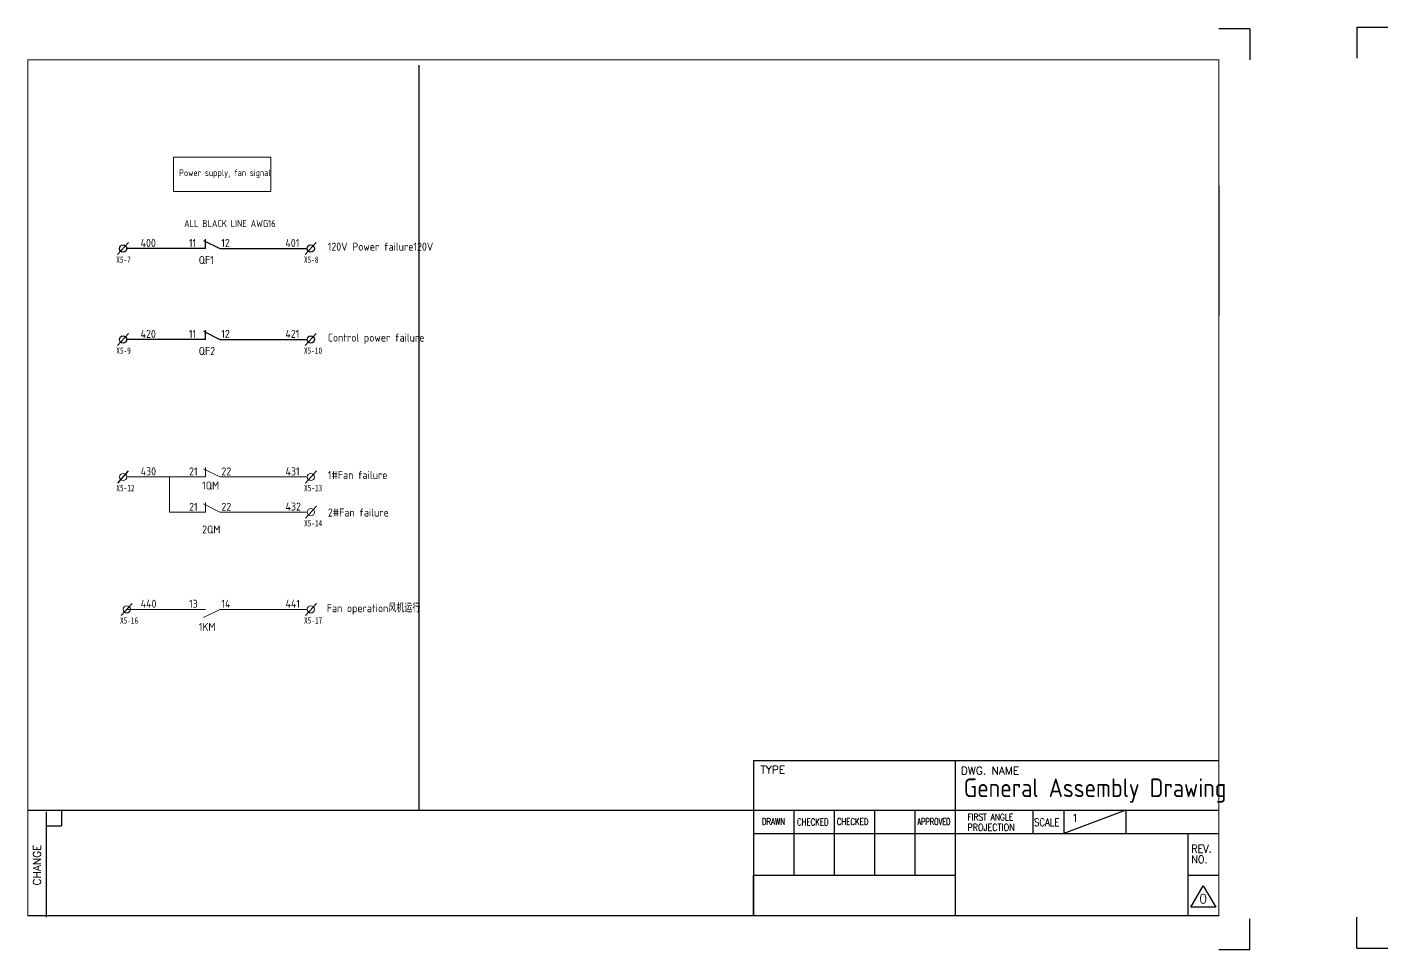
# Model space of a CAD drawing. Header units: millimetres. Extents: x 8981 to 59433, y 5244 to 14154.
# Drawn here: x 44284 to 49383, y 8292 to 11751 of the extents above; entities that cross this region are included whole.
import ezdxf

# ---------------------------------------------------------------- set-up
doc = ezdxf.new("R2010")
doc.units = ezdxf.units.MM
for name, color, linetype in [('1', 4, 'Continuous'), ('2', 3, 'Continuous'), ('6文字层', 3, 'Continuous'), ('标题', 7, 'Continuous')]:
    doc.layers.add(name, color=color, linetype=linetype)
doc.layers.add('paper', color=254, linetype='Continuous', plot=False)
doc.layers.add('标注、文本', color=3, linetype='Continuous', lineweight=25)
doc.layers.add('铁心', color=3, linetype='Continuous', lineweight=0)
doc.styles.add('ACISOTS', font='isocp.shx', dxfattribs={"height": 1, "bigfont": 'gbcbig.shx'})
doc.styles.add('ROMANS', font='romans.shx', dxfattribs={"bigfont": 'whgtxt.shx'})
doc.styles.get("Standard").update_dxf_attribs({"font": 'gbenor.shx', "bigfont": 'gbcbig.shx'})
doc.styles.add('仿宋', font='simfang.ttf', dxfattribs={"width": 0.7, "height": 2.5})
doc.styles.add('工程字', font='gbenor.shx', dxfattribs={"bigfont": 'gbcbig.shx'})

msp = doc.modelspace()

# ---------------------------------------------------------------- linework, layer by layer
at = {"color": 0, "linetype": 'ByBlock', "lineweight": 18}
for p, q in [((44832.257, 11263.875), (45196.793, 11263.875)), ((44832.257, 11135.097), (44832.257, 11263.875)), ((45196.793, 11263.875), (45196.793, 11135.097)), ((45196.793, 11135.097), (44832.257, 11135.097)), ((44952.512, 10064.774), (44952.512, 10100.479)), ((44952.512, 10064.774), (44657.326, 10064.774)), ((44816.927, 9932.819), (44816.927, 10064.774)), ((44944.81, 10095.673), (45006.531, 10064.774)), ((45006.531, 10064.774), (45333.743, 10064.774)), ((44944.81, 9963.718), (45006.531, 9932.819)), ((44952.512, 9932.819), (44952.512, 9968.524)), ((44816.927, 9932.819), (44952.512, 9932.819)), ((45006.531, 9932.819), (45333.743, 9932.819)), ((44952.512, 9568.434), (44657.326, 9568.434)), ((44944.81, 9537.535), (45006.531, 9568.434)), ((45006.531, 9568.434), (45333.743, 9568.434))]:
    msp.add_line(p, q, dxfattribs=at)
at = {"lineweight": -3, "ltscale": 30}
for p, q in [((44622.776, 10898.45), (44663.912, 10943.539)), ((45326.197, 10898.45), (45367.334, 10943.539)), ((44622.776, 10557.549), (44663.912, 10602.638)), ((45326.197, 10557.549), (45367.334, 10602.638)), ((44623.256, 10042.23), (44664.392, 10087.319)), ((45326.677, 10042.23), (45367.813, 10087.319)), ((45326.677, 9910.275), (45367.813, 9955.364)), ((44636.757, 9545.89), (44677.894, 9590.979)), ((45326.677, 9545.89), (45367.813, 9590.979))]:
    msp.add_line(p, q, dxfattribs=at)
at = {"color": 0}
for p, q in [((44952.033, 10920.994), (44656.846, 10920.994)), ((44944.33, 10951.893), (45006.051, 10920.994)), ((44952.033, 10920.994), (44952.033, 10956.699)), ((45006.051, 10920.994), (45333.263, 10920.994)), ((44944.33, 10610.993), (45006.051, 10580.093)), ((44952.033, 10580.093), (44952.033, 10615.798)), ((44952.033, 10580.093), (44656.846, 10580.093)), ((45006.051, 10580.093), (45333.263, 10580.093))]:
    msp.add_line(p, q, dxfattribs=at)
for centre in [(44643.344, 10920.994), (45346.765, 10920.994), (44643.344, 10580.093), (45346.765, 10580.093)]:
    msp.add_circle(centre, 13.502, dxfattribs=at)
at = {"color": 0, "linetype": 'ByBlock', "lineweight": 18}
for centre in [(44643.824, 10064.774), (45347.245, 10064.774), (45347.245, 9932.819), (44657.326, 9568.434), (45347.245, 9568.434)]:
    msp.add_circle(centre, 13.502, dxfattribs=at)
at = {"layer": '1', "color": 0, "const_width": 4.069}
msp.add_lwpolyline([(44286.187, 8420.14), (48750.233, 8420.14), (48750.233, 11628.673), (44286.187, 11628.673), (44286.187, 8420.14)], dxfattribs=at)
at = {"layer": '2', "color": 0}
for p, q in [((47006.465, 9001.396), (48750.233, 9001.396)), ((47006.465, 9001.396), (47006.465, 8420.14)), ((47762.098, 9001.396), (47762.098, 8420.14)), ((44286.187, 8815.394), (48750.233, 8815.394)), ((44354.672, 8809.581), (44354.672, 8414.327)), ((44412.798, 8815.394), (44412.798, 8757.268)), ((47157.592, 8815.394), (47157.592, 8571.642)), ((47308.719, 8815.394), (47308.719, 8571.642)), ((47459.845, 8815.394), (47459.845, 8571.642)), ((47610.972, 8815.394), (47610.972, 8571.642)), ((48052.726, 8815.394), (48052.726, 8728.205)), ((48401.48, 8815.394), (48168.977, 8728.205)), ((48168.977, 8815.394), (48168.977, 8728.205)), ((48401.48, 8815.394), (48401.48, 8728.205)), ((44354.672, 8757.268), (44412.798, 8757.268)), ((47006.465, 8728.205), (47762.098, 8728.205)), ((47762.098, 8728.205), (48750.233, 8728.205)), ((48633.982, 8728.205), (48633.982, 8420.14)), ((47006.465, 8571.642), (47762.098, 8571.642)), ((47006.465, 8420.515), (47006.465, 8571.642)), ((48633.982, 8571.642), (48750.233, 8571.642)), ((48645.607, 8452.124), (48692.108, 8532.665)), ((48692.108, 8532.665), (48738.608, 8452.124)), ((48738.608, 8452.124), (48645.607, 8452.124))]:
    msp.add_line(p, q, dxfattribs=at)
at = {"layer": '6文字层', "color": 0}
msp.add_lwpolyline([(48750.233, 11156.167), (48750.233, 10670.686)], dxfattribs=at)
at = {"layer": 'paper', "color": 0}
for p, q in [((48866.485, 11744.924), (48750.233, 11744.924)), ((48866.485, 11744.924), (48866.485, 11628.673)), ((49267.242, 11750.996), (49267.242, 11634.745)), ((49267.242, 11750.996), (49383.493, 11750.996)), ((49267.242, 8298.335), (49267.242, 8414.586)), ((48866.485, 8292.263), (48866.485, 8408.515)), ((48866.485, 8292.263), (48750.233, 8292.263)), ((49267.242, 8298.335), (49383.493, 8298.335))]:
    msp.add_line(p, q, dxfattribs=at)
at = {"layer": '标注、文本', "color": 0}
msp.add_line((45751.783, 11608.652), (45751.783, 8815.394), dxfattribs=at)
at = {"layer": '铁心', "color": 0}
msp.add_lwpolyline([(48750.233, 9353.144), (48750.233, 10173.129)], dxfattribs=at)

# ---------------------------------------------------------------- texts
at = {"color": 0, "style": 'ACISOTS'}
for s, p in [('400', (44709.092, 10927.155)), ('11', (44890.377, 10926.932)), ('12', (45011.447, 10926.932)), ('401', (45251.802, 10927.155)), ('120V Power failure120V', (45410.568, 10913.251)), ('QF1', (44926.967, 10862.984)), ('420', (44709.092, 10586.254)), ('11', (44890.377, 10586.031)), ('12', (45011.447, 10586.031)), ('421', (45251.802, 10586.254)), ('Control power failure', (45410.568, 10572.35)), ('QF2', (44926.967, 10522.084))]:
    msp.add_text(s, height=30, dxfattribs=at).set_placement(p)
at = {"color": 0, "linetype": 'ByBlock', "lineweight": 18, "style": 'ACISOTS'}
for s, p in [('430', (44709.572, 10070.935)), ('21', (44890.857, 10070.712)), ('22', (45011.926, 10070.712)), ('431', (45252.281, 10070.935)), ('1QM', (44939.783, 10017.73)), ('1#Fan failure', (45411.048, 10057.031)), ('21', (44890.857, 9937.939)), ('22', (45011.926, 9937.939)), ('432', (45252.281, 9938.98)), ('2#Fan failure', (45411.048, 9916.58)), ('2QM', (44939.783, 9852.986)), ('440', (44709.572, 9574.595)), ('13', (44890.857, 9574.372)), ('14', (45011.926, 9574.372)), ('441', (45252.281, 9574.595)), ('Fan operation风机运行', (45407.184, 9557.827)), ('1KM', (44927.447, 9487.795))]:
    msp.add_text(s, height=30, dxfattribs=at).set_placement(p)
at = {"color": 7, "insert": (44872.363, 11015.016), "char_height": 26.88, "width": 594.19806, "attachment_point": 4}
msp.add_mtext('ALL BLACK LINE AWG16', dxfattribs=at)
at = {"lineweight": -3, "ltscale": 30, "char_height": 23.75704, "attachment_point": 1, "style": '仿宋'}
for s, insert, width in [('{\\fSimHei|b0|i0|c134|p49;X5-7}', (44617.933, 10891.451), 53.72274), ('{\\fSimHei|b0|i0|c134|p49;X5-8}', (45321.355, 10891.451), 53.72274), ('{\\fSimHei|b0|i0|c134|p49;X5-9}', (44617.933, 10550.551), 53.72274), ('{\\fSimHei|b0|i0|c134|p49;X5-10}', (45321.355, 10550.551), 53.72274), ('{\\fSimHei|b0|i0|c134|p49;X5-12}', (44618.413, 10035.231), 53.72274), ('{\\fSimHei|b0|i0|c134|p49;X5-13}', (45321.834, 10035.231), 37.24797), ('{\\fSimHei|b0|i0|c134|p49;X5-14}', (45321.834, 9903.276), 53.72274), ('{\\fSimHei|b0|i0|c134|p49;X5-16}', (44631.915, 9538.892), 53.72274), ('{\\fSimHei|b0|i0|c134|p49;X5-17}', (45321.834, 9538.892), 53.72274)]:
    msp.add_mtext(s, dxfattribs=dict(at, insert=insert, width=width))
at = {"layer": '1', "color": 0}
msp.add_text('General Assembly Drawing', height=69.75072, dxfattribs=at).set_placement((47794.293, 8864.84))
at = {"layer": '2', "color": 0, "style": 'ROMANS'}
for s, height, p in [('TYPE', 29.0628, (47032.319, 8953.381)), ('DWG. NAME', 29.0628, (47783.855, 8949.421)), ('1', 29.063, (48199.178, 8771.657)), ('0', 34.875, (48676.493, 8466.075))]:
    msp.add_text(s, height=height, dxfattribs=at).set_placement(p)
for s, height, width, p in [('DRAWN', 25.5753, 0.75, (47037.518, 8760.155)), ('CHECKED', 25.5753, 0.75, (47169.472, 8758.534)), ('CHECKED', 25.5753, 0.75, (47318.536, 8760.155)), ('APPROVED', 25.5753, 0.7, (47620.786, 8760.155)), ('FIRST ANGLE', 25.57526, 0.8, (47807.983, 8776.809)), ('SCALE', 29.0628, 0.8, (48057.864, 8755.735)), ('PROJECTION', 25.5753, 0.86, (47807.983, 8738.48)), ('REV.', 29.0628, 0.9, (48647.2, 8656.273)), ('NO.', 29.0628, 0.9, (48647.2, 8616.64))]:
    msp.add_text(s, height=height, dxfattribs=dict(at, width=width)).set_placement(p)
msp.add_text('CHANGE', height=29.0628, rotation=90, dxfattribs=at).set_placement((44334.913, 8533.144))
at = {"layer": '标题', "color": 0, "linetype": 'ByBlock', "lineweight": 18, "style": '工程字'}
msp.add_text('Power supply, fan signal', height=25, dxfattribs=at).set_placement((44853.394, 11192.756))

doc.saveas('drawing.dxf')
